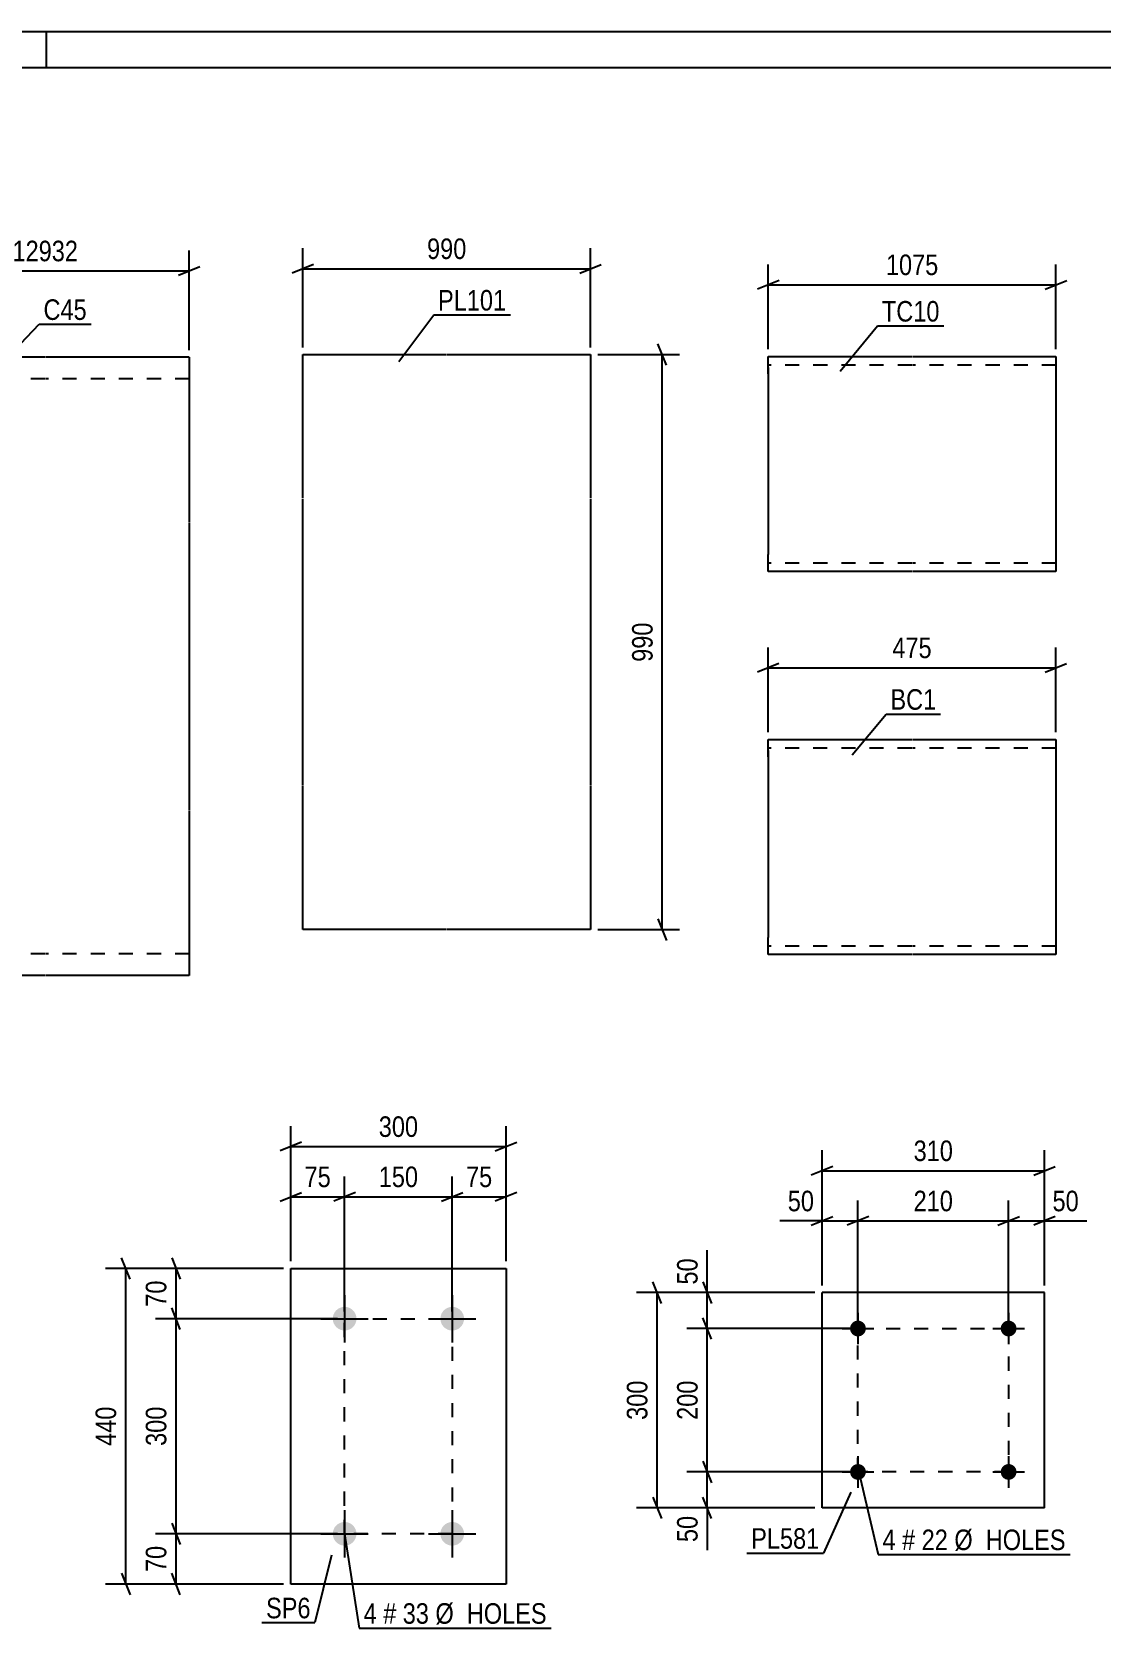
# Model space of a CAD drawing. Header units: millimetres. Extents: x 0 to 594, y 0 to 420.
# Drawn here: x 171.9 to 321, y 197.4 to 420 of the extents above; entities that cross this region are included whole.
import ezdxf

# ---------------------------------------------------------------- set-up
doc = ezdxf.new("R2010")
doc.units = ezdxf.units.MM
doc.linetypes.add('DXK_LINE_DOT2', pattern=[3.9198, 1.9599, -1.9599])
doc.styles.add('Arial Narrow', font='ARIALN.TTF', dxfattribs={"height": 0.2})

# ---------------------------------------------------------------- blocks, each defined once
blk = doc.blocks.new('Unknown-256034217-1131')
at = {"color": 5, "linetype": 'Continuous'}
for p, q in [((594, 420), (0, 420)), ((174, 415), (174, 420)), ((589, 415), (5, 415))]:
    blk.add_line(p, q, dxfattribs=at)
blk = doc.blocks.new('Part-256034217-7773 - 7772')
at = {"color": 2, "linetype": 'Continuous'}
for p, q in [((274.58, 372.34), (274.58, 374.74)), ((274.58, 374.74), (294.58, 374.74)), ((294.68, 374.74), (314.68, 374.74)), ((314.68, 374.74), (314.68, 344.74)), ((274.58, 372.34), (274.58, 347.14)), ((274.58, 344.74), (274.58, 347.14)), ((294.58, 344.74), (274.58, 344.74)), ((314.68, 344.74), (294.68, 344.74))]:
    blk.add_line(p, q, dxfattribs=at)
at = {"color": 7, "linetype": 'DXK_LINE_DOT2'}
for p, q in [((294.58, 373.54), (274.58, 373.54)), ((274.58, 373.19), (274.58, 372.34)), ((314.68, 373.54), (294.68, 373.54)), ((274.58, 345.94), (274.58, 346.04)), ((274.58, 345.94), (274.58, 346.04)), ((294.58, 345.94), (274.58, 345.94)), ((314.68, 345.94), (294.68, 345.94)), ((314.68, 345.94), (314.68, 346.04))]:
    blk.add_line(p, q, dxfattribs=at)
blk = doc.blocks.new('Part-256034217-7781 - 7780')
at = {"color": 2, "linetype": 'Continuous'}
for p, q in [((274.57, 318.93), (274.57, 321.33)), ((274.57, 321.33), (294.57, 321.33)), ((294.67, 321.33), (314.67, 321.33)), ((314.67, 321.33), (314.67, 291.33)), ((274.57, 318.93), (274.57, 293.73)), ((274.57, 291.33), (274.57, 293.73)), ((294.57, 291.33), (274.57, 291.33)), ((314.67, 291.33), (294.67, 291.33))]:
    blk.add_line(p, q, dxfattribs=at)
at = {"color": 7, "linetype": 'DXK_LINE_DOT2'}
for p, q in [((294.57, 320.13), (274.57, 320.13)), ((274.57, 319.78), (274.57, 318.93)), ((314.67, 320.13), (294.67, 320.13)), ((274.57, 292.53), (274.57, 292.62)), ((274.57, 292.53), (274.57, 292.62)), ((294.57, 292.53), (274.57, 292.53)), ((314.67, 292.53), (294.67, 292.53)), ((314.67, 292.53), (314.67, 292.62))]:
    blk.add_line(p, q, dxfattribs=at)
blk = doc.blocks.new('Part-256034217-7858 - 7857')
at = {"color": 2, "linetype": 'Continuous'}
for p, q in [((208.03, 203.56), (208.03, 247.56)), ((208.03, 247.56), (238.03, 247.56)), ((238.03, 247.56), (238.03, 203.56)), ((238.03, 203.56), (208.03, 203.56))]:
    blk.add_line(p, q, dxfattribs=at)
blk = doc.blocks.new('Bolt-256034217-7859 - 7857')
at = {"linetype": 'Continuous'}
for points in [[(215.53, 242.21, -1), (215.53, 238.91, -1)], [(230.53, 242.21, -1), (230.53, 238.91, -1)], [(215.53, 212.21, -1), (215.53, 208.91, -1)], [(230.53, 212.21, -1), (230.53, 208.91, -1)]]:
    blk.add_hatch(color=1, dxfattribs=at).paths.add_polyline_path(points)
at = {"color": 1, "linetype": 'Continuous'}
for p, q in [((215.53, 243.86), (215.53, 237.26)), ((230.53, 243.86), (230.53, 237.26)), ((212.23, 240.56), (218.83, 240.56)), ((227.23, 240.56), (233.83, 240.56)), ((215.53, 213.86), (215.53, 207.26)), ((230.53, 213.86), (230.53, 207.26)), ((212.23, 210.56), (218.83, 210.56)), ((227.23, 210.56), (233.83, 210.56))]:
    blk.add_line(p, q, dxfattribs=at)
blk = doc.blocks.new('Part-256034217-7957 - 7956')
at = {"color": 2, "linetype": 'Continuous'}
for p, q in [((209.71, 355.01), (209.71, 375.01)), ((209.71, 375.01), (229.71, 375.01)), ((229.81, 375.01), (249.81, 375.01)), ((249.81, 375.01), (249.81, 355.01)), ((209.71, 314.91), (209.71, 354.91)), ((249.81, 354.91), (249.81, 314.91)), ((209.71, 294.81), (209.71, 314.81)), ((249.81, 314.81), (249.81, 294.81)), ((229.71, 294.81), (209.71, 294.81)), ((249.81, 294.81), (229.81, 294.81))]:
    blk.add_line(p, q, dxfattribs=at)
blk = doc.blocks.new('Part-256034217-8014 - 8013')
at = {"color": 2, "linetype": 'Continuous'}
for p, q in [((313.08, 244.19), (282.08, 244.19)), ((282.08, 214.19), (282.08, 244.19)), ((313.08, 214.19), (313.08, 244.19)), ((313.08, 214.19), (282.08, 214.19))]:
    blk.add_line(p, q, dxfattribs=at)
blk = doc.blocks.new('Bolt-256034217-8015 - 8013')
at = {"linetype": 'Continuous'}
for points in [[(288.18, 219.19, -1), (285.98, 219.19, -1)], [(309.18, 219.19, -1), (306.98, 219.19, -1)]]:
    blk.add_hatch(color=1, dxfattribs=at).paths.add_polyline_path(points)
at = {"color": 1, "linetype": 'Continuous'}
for p, q in [((287.08, 221.39), (287.08, 216.99)), ((308.08, 221.39), (308.08, 216.99)), ((284.88, 219.19), (289.28, 219.19)), ((305.88, 219.19), (310.28, 219.19))]:
    blk.add_line(p, q, dxfattribs=at)
blk = doc.blocks.new('Bolt-256034217-8016 - 8013')
at = {"linetype": 'Continuous'}
for points in [[(288.18, 239.19, -1), (285.98, 239.19, -1)], [(309.18, 239.19, -1), (306.98, 239.19, -1)]]:
    blk.add_hatch(color=1, dxfattribs=at).paths.add_polyline_path(points)
at = {"color": 1, "linetype": 'Continuous'}
for p, q in [((287.08, 241.39), (287.08, 236.99)), ((308.08, 241.39), (308.08, 236.99)), ((284.88, 239.19), (289.28, 239.19)), ((305.88, 239.19), (310.28, 239.19))]:
    blk.add_line(p, q, dxfattribs=at)
blk = doc.blocks.new('Part-256034217-8039 - 8038')
at = {"color": 2, "linetype": 'Continuous'}
for p, q in [((173.76, 374.64), (153.76, 374.64)), ((153.76, 351.64), (153.76, 374.64)), ((193.86, 374.64), (173.86, 374.64)), ((193.86, 374.64), (193.86, 351.64)), ((153.76, 311.54), (153.76, 351.54)), ((193.86, 351.54), (193.86, 311.54)), ((153.76, 294.44), (153.76, 311.44)), ((193.86, 311.44), (193.86, 288.44)), ((153.76, 294.44), (153.76, 288.44)), ((173.76, 288.44), (153.76, 288.44)), ((193.86, 288.44), (173.86, 288.44))]:
    blk.add_line(p, q, dxfattribs=at)
at = {"color": 7, "linetype": 'DXK_LINE_DOT2'}
for p, q in [((173.76, 371.64), (153.76, 371.64)), ((193.86, 371.64), (173.86, 371.64)), ((153.76, 288.9), (153.76, 294.44)), ((173.76, 291.44), (153.76, 291.44)), ((193.86, 291.44), (173.86, 291.44))]:
    blk.add_line(p, q, dxfattribs=at)
blk = doc.blocks.new('Rectangle-256034217-11604 - 7857')
at = {"color": 1, "linetype": 'DXK_LINE_DOT2'}
blk.add_lwpolyline([(215.53, 240.56), (230.53, 240.56), (230.53, 210.56), (215.53, 210.56), (215.53, 240.56)], close=True, dxfattribs=at)
blk = doc.blocks.new('Rectangle-256034217-11614 - 8013')
at = {"color": 1, "linetype": 'DXK_LINE_DOT2'}
blk.add_lwpolyline([(287.08, 239.19), (308.08, 239.19), (308.08, 219.19), (287.08, 219.19), (287.08, 239.19)], close=True, dxfattribs=at)
blk = doc.blocks.new('StraightDimension-256034217-8123 - 7772')
at = {"color": 7, "linetype": 'Continuous'}
for p, q in [((274.58, 375.74), (274.58, 387.59)), ((314.68, 375.74), (314.68, 387.59)), ((276.08, 385.34), (273.08, 384.14)), ((313.18, 384.14), (316.18, 385.34)), ((274.58, 384.74), (314.68, 384.74))]:
    blk.add_line(p, q, dxfattribs=at)
at = {"color": 0}
blk.add_wipeout([(298.89, 385.49), (298.89, 389.69), (290.38, 389.69), (290.38, 385.49)], dxfattribs=at)
at = {"color": 3, "style": 'Arial Narrow'}
blk.add_text('1075', height=2.863, dxfattribs=at).set_placement((290.98, 386.09))
blk = doc.blocks.new('StraightDimension-256034217-8128 - 7780')
at = {"color": 7, "linetype": 'Continuous'}
for p, q in [((274.57, 322.33), (274.57, 334.18)), ((314.67, 322.33), (314.67, 334.18)), ((276.07, 331.93), (273.07, 330.73)), ((313.17, 330.73), (316.17, 331.93)), ((274.57, 331.33), (314.67, 331.33))]:
    blk.add_line(p, q, dxfattribs=at)
at = {"color": 0}
blk.add_wipeout([(297.96, 332.08), (297.96, 336.28), (291.28, 336.28), (291.28, 332.08)], dxfattribs=at)
at = {"color": 3, "style": 'Arial Narrow'}
blk.add_text('475', height=2.863, dxfattribs=at).set_placement((291.88, 332.68))
blk = doc.blocks.new('StraightDimension-256034217-8376 - 7857')
at = {"color": 7, "linetype": 'Continuous'}
for p, q in [((191.43, 212.06), (192.63, 209.06)), ((214.53, 210.56), (189.18, 210.56)), ((192.03, 203.56), (192.03, 210.56)), ((192.63, 202.06), (191.43, 205.06)), ((207.03, 203.56), (189.18, 203.56))]:
    blk.add_line(p, q, dxfattribs=at)
at = {"color": 0}
blk.add_wipeout([(191.28, 209.49), (187.08, 209.49), (187.08, 204.63), (191.28, 204.63)], dxfattribs=at)
at = {"color": 3, "style": 'Arial Narrow'}
blk.add_text('70', height=2.863, rotation=90.0002, dxfattribs=at).set_placement((190.68, 205.23))
blk = doc.blocks.new('StraightDimension-256034217-8375 - 7857')
at = {"color": 7, "linetype": 'Continuous'}
for p, q in [((214.53, 240.56), (189.18, 240.56)), ((192.63, 239.06), (191.43, 242.06)), ((192.03, 210.56), (192.03, 240.56)), ((191.43, 212.06), (192.63, 209.06)), ((214.53, 210.56), (189.18, 210.56))]:
    blk.add_line(p, q, dxfattribs=at)
at = {"color": 0}
blk.add_wipeout([(191.28, 228.9), (187.08, 228.9), (187.08, 222.22), (191.28, 222.22)], dxfattribs=at)
at = {"color": 3, "style": 'Arial Narrow'}
blk.add_text('300', height=2.863, rotation=90.0002, dxfattribs=at).set_placement((190.68, 222.82))
blk = doc.blocks.new('StraightDimension-256034217-8374 - 7857')
at = {"color": 7, "linetype": 'Continuous'}
for p, q in [((207.03, 247.56), (189.18, 247.56)), ((191.43, 249.06), (192.63, 246.06)), ((192.03, 240.56), (192.03, 247.56)), ((214.53, 240.56), (189.18, 240.56)), ((192.63, 239.06), (191.43, 242.06))]:
    blk.add_line(p, q, dxfattribs=at)
at = {"color": 0}
blk.add_wipeout([(191.28, 246.49), (187.08, 246.49), (187.08, 241.63), (191.28, 241.63)], dxfattribs=at)
at = {"color": 3, "style": 'Arial Narrow'}
blk.add_text('70', height=2.863, rotation=90.0002, dxfattribs=at).set_placement((190.68, 242.23))
blk = doc.blocks.new('StraightDimension-256034217-8386 - 7857')
at = {"color": 7, "linetype": 'Continuous'}
for p, q in [((207.03, 247.56), (182.18, 247.56)), ((185.63, 246.06), (184.43, 249.06)), ((185.03, 203.56), (185.03, 247.56)), ((184.43, 205.06), (185.63, 202.06)), ((207.03, 203.56), (182.18, 203.56))]:
    blk.add_line(p, q, dxfattribs=at)
at = {"color": 0}
blk.add_wipeout([(184.28, 228.9), (180.08, 228.9), (180.08, 222.22), (184.28, 222.22)], dxfattribs=at)
at = {"color": 3, "style": 'Arial Narrow'}
blk.add_text('440', height=2.863, rotation=90.0002, dxfattribs=at).set_placement((183.68, 222.82))
blk = doc.blocks.new('StraightDimension-256034217-8390 - 7857')
at = {"color": 7, "linetype": 'Continuous'}
for p, q in [((230.53, 241.56), (230.53, 260.41)), ((238.03, 248.56), (238.03, 260.41)), ((229.03, 256.96), (232.03, 258.16)), ((230.53, 257.56), (238.03, 257.56)), ((239.53, 258.16), (236.53, 256.96))]:
    blk.add_line(p, q, dxfattribs=at)
at = {"color": 0}
blk.add_wipeout([(236.71, 258.31), (236.71, 262.51), (231.85, 262.51), (231.85, 258.31)], dxfattribs=at)
at = {"color": 3, "style": 'Arial Narrow'}
blk.add_text('75', height=2.863, dxfattribs=at).set_placement((232.45, 258.91))
blk = doc.blocks.new('StraightDimension-256034217-8391 - 7857')
at = {"color": 7, "linetype": 'Continuous'}
for p, q in [((215.53, 241.56), (215.53, 260.41)), ((230.53, 241.56), (230.53, 260.41)), ((217.03, 258.16), (214.03, 256.96)), ((215.53, 257.56), (230.53, 257.56)), ((229.03, 256.96), (232.03, 258.16))]:
    blk.add_line(p, q, dxfattribs=at)
at = {"color": 0}
blk.add_wipeout([(226.37, 258.31), (226.37, 262.51), (219.69, 262.51), (219.69, 258.31)], dxfattribs=at)
at = {"color": 3, "style": 'Arial Narrow'}
blk.add_text('150', height=2.863, dxfattribs=at).set_placement((220.29, 258.91))
blk = doc.blocks.new('StraightDimension-256034217-8392 - 7857')
at = {"color": 7, "linetype": 'Continuous'}
for p, q in [((208.03, 248.56), (208.03, 260.41)), ((215.53, 241.56), (215.53, 260.41)), ((206.53, 256.96), (209.53, 258.16)), ((208.03, 257.56), (215.53, 257.56)), ((217.03, 258.16), (214.03, 256.96))]:
    blk.add_line(p, q, dxfattribs=at)
at = {"color": 0}
blk.add_wipeout([(214.21, 258.31), (214.21, 262.51), (209.35, 262.51), (209.35, 258.31)], dxfattribs=at)
at = {"color": 3, "style": 'Arial Narrow'}
blk.add_text('75', height=2.863, dxfattribs=at).set_placement((209.95, 258.91))
blk = doc.blocks.new('StraightDimension-256034217-8402 - 7857')
at = {"color": 7, "linetype": 'Continuous'}
for p, q in [((208.03, 248.56), (208.03, 267.41)), ((238.03, 248.56), (238.03, 267.41)), ((209.53, 265.16), (206.53, 263.96)), ((236.53, 263.96), (239.53, 265.16)), ((208.03, 264.56), (238.03, 264.56))]:
    blk.add_line(p, q, dxfattribs=at)
at = {"color": 0}
blk.add_wipeout([(226.37, 265.31), (226.37, 269.51), (219.69, 269.51), (219.69, 265.31)], dxfattribs=at)
at = {"color": 3, "style": 'Arial Narrow'}
blk.add_text('300', height=2.863, dxfattribs=at).set_placement((220.29, 265.91))
blk = doc.blocks.new('StraightDimension-256034217-8526 - 7956')
at = {"color": 7, "linetype": 'Continuous'}
for p, q in [((209.71, 376.01), (209.71, 389.83)), ((249.81, 376.01), (249.81, 389.83)), ((211.21, 387.58), (208.21, 386.38)), ((248.31, 386.38), (251.31, 387.58)), ((209.71, 386.98), (249.81, 386.98))]:
    blk.add_line(p, q, dxfattribs=at)
at = {"color": 0}
blk.add_wipeout([(233.11, 387.73), (233.11, 391.93), (226.42, 391.93), (226.42, 387.73)], dxfattribs=at)
at = {"color": 3, "style": 'Arial Narrow'}
blk.add_text('990', height=2.863, dxfattribs=at).set_placement((227.02, 388.33))
blk = doc.blocks.new('StraightDimension-256034217-8522 - 7956')
at = {"color": 7, "linetype": 'Continuous'}
for p, q in [((260.41, 373.51), (259.21, 376.51)), ((250.81, 375.01), (262.21, 375.01)), ((259.81, 294.81), (259.81, 375.01)), ((259.21, 296.31), (260.41, 293.31)), ((250.81, 294.81), (262.21, 294.81))]:
    blk.add_line(p, q, dxfattribs=at)
at = {"color": 0}
blk.add_wipeout([(259.06, 338.25), (254.86, 338.25), (254.86, 331.56), (259.06, 331.56)], dxfattribs=at)
at = {"color": 3, "style": 'Arial Narrow'}
blk.add_text('990', height=2.863, rotation=90.0002, dxfattribs=at).set_placement((258.46, 332.16))
blk = doc.blocks.new('StraightDimension-256034217-8642 - 8013')
at = {"color": 7, "linetype": 'Continuous'}
for p, q in [((265.48, 245.69), (266.68, 242.69)), ((281.08, 244.19), (263.23, 244.19)), ((266.08, 239.19), (266.08, 244.19)), ((266.68, 237.69), (265.48, 240.69)), ((286.08, 239.19), (263.23, 239.19))]:
    blk.add_line(p, q, dxfattribs=at)
at = {"color": 0}
blk.add_wipeout([(265.33, 249.57), (261.13, 249.57), (261.13, 244.72), (265.33, 244.72)], dxfattribs=at)
at = {"color": 7, "linetype": 'Continuous'}
blk.add_line((266.08, 244.19), (266.08, 250.1), dxfattribs=at)
blk.add_line((266.08, 244.19), (266.08, 250.1), dxfattribs=at)
at = {"color": 3, "style": 'Arial Narrow'}
blk.add_text('50', height=2.863, rotation=90.0002, dxfattribs=at).set_placement((264.73, 245.32))
blk = doc.blocks.new('StraightDimension-256034217-8643 - 8013')
at = {"color": 7, "linetype": 'Continuous'}
for p, q in [((266.68, 237.69), (265.48, 240.69)), ((286.08, 239.19), (263.23, 239.19)), ((266.08, 219.19), (266.08, 239.19)), ((265.48, 220.69), (266.68, 217.69)), ((286.08, 219.19), (263.23, 219.19))]:
    blk.add_line(p, q, dxfattribs=at)
at = {"color": 0}
blk.add_wipeout([(265.33, 232.53), (261.13, 232.53), (261.13, 225.85), (265.33, 225.85)], dxfattribs=at)
at = {"color": 3, "style": 'Arial Narrow'}
blk.add_text('200', height=2.863, rotation=90.0002, dxfattribs=at).set_placement((264.73, 226.45))
blk = doc.blocks.new('StraightDimension-256034217-8644 - 8013')
at = {"color": 7, "linetype": 'Continuous'}
for p, q in [((265.48, 220.69), (266.68, 217.69)), ((286.08, 219.19), (263.23, 219.19)), ((266.08, 214.19), (266.08, 219.19)), ((281.08, 214.19), (263.23, 214.19)), ((266.68, 212.69), (265.48, 215.69))]:
    blk.add_line(p, q, dxfattribs=at)
at = {"color": 0}
blk.add_wipeout([(265.33, 213.67), (261.13, 213.67), (261.13, 208.81), (265.33, 208.81)], dxfattribs=at)
at = {"color": 7, "linetype": 'Continuous'}
blk.add_line((266.08, 214.19), (266.08, 208.28), dxfattribs=at)
blk.add_line((266.08, 214.19), (266.08, 208.28), dxfattribs=at)
at = {"color": 3, "style": 'Arial Narrow'}
blk.add_text('50', height=2.863, rotation=90.0002, dxfattribs=at).set_placement((264.73, 209.41))
blk = doc.blocks.new('StraightDimension-256034217-8654 - 8013')
at = {"color": 7, "linetype": 'Continuous'}
for p, q in [((259.68, 242.69), (258.48, 245.69)), ((281.08, 244.19), (256.23, 244.19)), ((259.08, 214.19), (259.08, 244.19)), ((281.08, 214.19), (256.23, 214.19)), ((258.48, 215.69), (259.68, 212.69))]:
    blk.add_line(p, q, dxfattribs=at)
at = {"color": 0}
blk.add_wipeout([(258.33, 232.53), (254.13, 232.53), (254.13, 225.85), (258.33, 225.85)], dxfattribs=at)
at = {"color": 3, "style": 'Arial Narrow'}
blk.add_text('300', height=2.863, rotation=90.0002, dxfattribs=at).set_placement((257.73, 226.45))
blk = doc.blocks.new('StraightDimension-256034217-8674 - 8013')
at = {"color": 7, "linetype": 'Continuous'}
for p, q in [((282.08, 245.19), (282.08, 264.04)), ((313.08, 245.19), (313.08, 264.04)), ((283.58, 261.79), (280.58, 260.59)), ((282.08, 261.19), (313.08, 261.19)), ((311.58, 260.59), (314.58, 261.79))]:
    blk.add_line(p, q, dxfattribs=at)
at = {"color": 0}
blk.add_wipeout([(300.92, 261.94), (300.92, 266.14), (294.24, 266.14), (294.24, 261.94)], dxfattribs=at)
at = {"color": 3, "style": 'Arial Narrow'}
blk.add_text('310', height=2.863, dxfattribs=at).set_placement((294.84, 262.54))
blk = doc.blocks.new('StraightDimension-256034217-11490 - 8013')
at = {"color": 7, "linetype": 'Continuous'}
for p, q in [((308.08, 240.19), (308.08, 257.04)), ((313.08, 245.19), (313.08, 257.04)), ((306.58, 253.59), (309.58, 254.79)), ((308.08, 254.19), (313.08, 254.19)), ((314.58, 254.79), (311.58, 253.59))]:
    blk.add_line(p, q, dxfattribs=at)
at = {"color": 0}
blk.add_wipeout([(318.46, 254.94), (318.46, 259.14), (313.6, 259.14), (313.6, 254.94)], dxfattribs=at)
at = {"color": 7, "linetype": 'Continuous'}
blk.add_line((313.08, 254.19), (318.98, 254.19), dxfattribs=at)
blk.add_line((313.08, 254.19), (318.98, 254.19), dxfattribs=at)
at = {"color": 3, "style": 'Arial Narrow'}
blk.add_text('50', height=2.863, dxfattribs=at).set_placement((314.2, 255.54))
blk = doc.blocks.new('StraightDimension-256034217-11491 - 8013')
at = {"color": 7, "linetype": 'Continuous'}
for p, q in [((287.08, 240.19), (287.08, 257.04)), ((308.08, 240.19), (308.08, 257.04)), ((288.58, 254.79), (285.58, 253.59)), ((287.08, 254.19), (308.08, 254.19)), ((306.58, 253.59), (309.58, 254.79))]:
    blk.add_line(p, q, dxfattribs=at)
at = {"color": 0}
blk.add_wipeout([(300.92, 254.94), (300.92, 259.14), (294.24, 259.14), (294.24, 254.94)], dxfattribs=at)
at = {"color": 3, "style": 'Arial Narrow'}
blk.add_text('210', height=2.863, dxfattribs=at).set_placement((294.84, 255.54))
blk = doc.blocks.new('StraightDimension-256034217-11492 - 8013')
at = {"color": 7, "linetype": 'Continuous'}
for p, q in [((282.08, 245.19), (282.08, 257.04)), ((287.08, 240.19), (287.08, 257.04)), ((280.58, 253.59), (283.58, 254.79)), ((282.08, 254.19), (287.08, 254.19)), ((288.58, 254.79), (285.58, 253.59))]:
    blk.add_line(p, q, dxfattribs=at)
at = {"color": 0}
blk.add_wipeout([(281.55, 254.94), (281.55, 259.14), (276.7, 259.14), (276.7, 254.94)], dxfattribs=at)
at = {"color": 7, "linetype": 'Continuous'}
blk.add_line((282.08, 254.19), (276.17, 254.19), dxfattribs=at)
blk.add_line((282.08, 254.19), (276.17, 254.19), dxfattribs=at)
at = {"color": 3, "style": 'Arial Narrow'}
blk.add_text('50', height=2.863, dxfattribs=at).set_placement((277.3, 255.54))
blk = doc.blocks.new('StraightDimension-256034217-8686 - 8038')
at = {"color": 7, "linetype": 'Continuous'}
for p, q in [((153.76, 375.64), (153.76, 389.52)), ((193.86, 375.64), (193.86, 389.52)), ((155.26, 387.27), (152.26, 386.07)), ((153.76, 386.67), (193.86, 386.67)), ((192.36, 386.07), (195.36, 387.27))]:
    blk.add_line(p, q, dxfattribs=at)
at = {"color": 0}
blk.add_wipeout([(178.98, 387.42), (178.98, 391.62), (168.64, 391.62), (168.64, 387.42)], dxfattribs=at)
at = {"color": 3, "style": 'Arial Narrow'}
blk.add_text('12932', height=2.863, dxfattribs=at).set_placement((169.24, 388.02))
blk = doc.blocks.new('Mark-256034217-8935 - 7772')
at = {"color": 0}
blk.add_wipeout([(298.46, 379.61), (298.46, 382.61), (290.42, 382.61), (290.42, 379.61)], dxfattribs=at)
blk.add_wipeout([(298.46, 379.61), (298.46, 382.61), (290.42, 382.61), (290.42, 379.61)], dxfattribs=at)
at = {"color": 30, "linetype": 'Continuous'}
for p, q in [((284.61, 372.68), (289.82, 379.01)), ((289.82, 379.01), (299.06, 379.01))]:
    blk.add_line(p, q, dxfattribs=at)
at = {"color": 3, "style": 'Arial Narrow'}
blk.add_text('TC10', height=2.863, dxfattribs=at).set_placement((290.42, 379.61))
blk = doc.blocks.new('Mark-256034217-8938 - 7780')
at = {"color": 0}
blk.add_wipeout([(298, 325.48), (298, 328.48), (291.61, 328.48), (291.61, 325.48)], dxfattribs=at)
blk.add_wipeout([(298, 325.48), (298, 328.48), (291.61, 328.48), (291.61, 325.48)], dxfattribs=at)
at = {"color": 30, "linetype": 'Continuous'}
for p, q in [((286.29, 319.19), (291.01, 324.88)), ((291.01, 324.88), (298.6, 324.88))]:
    blk.add_line(p, q, dxfattribs=at)
at = {"color": 3, "style": 'Arial Narrow'}
blk.add_text('BC1', height=2.863, dxfattribs=at).set_placement((291.61, 325.48))
blk = doc.blocks.new('Mark-256034217-8969 - 7857')
at = {"color": 0}
blk.add_wipeout([(210.79, 198.78), (210.79, 201.78), (204.58, 201.78), (204.58, 198.78)], dxfattribs=at)
blk.add_wipeout([(210.79, 198.78), (210.79, 201.78), (204.58, 201.78), (204.58, 198.78)], dxfattribs=at)
at = {"color": 30, "linetype": 'Continuous'}
for p in [(213.7, 207.59), (203.98, 198.18)]:
    blk.add_line(p, (211.39, 198.18), dxfattribs=at)
at = {"color": 3, "style": 'Arial Narrow'}
blk.add_text('SP6', height=2.863, dxfattribs=at).set_placement((204.58, 198.78))
blk = doc.blocks.new('Mark-256034217-8972 - 7857')
at = {"color": 0}
blk.add_wipeout([(220.01, 198.02), (220.01, 201.02), (218.18, 201.02), (218.18, 198.02)], dxfattribs=at)
blk.add_wipeout([(220.01, 198.02), (220.01, 201.02), (218.18, 201.02), (218.18, 198.02)], dxfattribs=at)
at = {"color": 7, "linetype": 'Continuous'}
blk.add_line((215.53, 210.56), (217.58, 197.42), dxfattribs=at)
at = {"color": 0}
blk.add_wipeout([(222.73, 198.02), (222.73, 201.02), (220.91, 201.02), (220.91, 198.02)], dxfattribs=at)
blk.add_wipeout([(222.73, 198.02), (222.73, 201.02), (220.91, 201.02), (220.91, 198.02)], dxfattribs=at)
at = {"color": 3, "style": 'Arial Narrow'}
blk.add_text('4', height=2.86, dxfattribs=at).set_placement((218.18, 198.02))
at = {"color": 0}
blk.add_wipeout([(227.29, 198.02), (227.29, 201.02), (223.63, 201.02), (223.63, 198.02)], dxfattribs=at)
blk.add_wipeout([(227.29, 198.02), (227.29, 201.02), (223.63, 201.02), (223.63, 198.02)], dxfattribs=at)
at = {"color": 3, "style": 'Arial Narrow'}
blk.add_text('#', height=2.86, dxfattribs=at).set_placement((220.91, 198.02))
at = {"color": 0}
blk.add_wipeout([(243.72, 198.02), (243.72, 201.02), (228.19, 201.02), (228.19, 198.02)], dxfattribs=at)
blk.add_wipeout([(243.72, 198.02), (243.72, 201.02), (228.19, 201.02), (228.19, 198.02)], dxfattribs=at)
at = {"color": 7, "linetype": 'Continuous'}
blk.add_line((217.58, 197.42), (244.32, 197.42), dxfattribs=at)
at = {"color": 3, "style": 'Arial Narrow'}
for s, p in [('33', (223.63, 198.02)), ('Ø  HOLES', (228.19, 198.02))]:
    blk.add_text(s, height=2.863, dxfattribs=at).set_placement(p)
blk = doc.blocks.new('Mark-256034217-8996 - 7956')
at = {"color": 0}
blk.add_wipeout([(238.06, 381.15), (238.06, 384.15), (228.55, 384.15), (228.55, 381.15)], dxfattribs=at)
blk.add_wipeout([(238.06, 381.15), (238.06, 384.15), (228.55, 384.15), (228.55, 381.15)], dxfattribs=at)
at = {"color": 30, "linetype": 'Continuous'}
for p, q in [((223.1, 374.05), (227.95, 380.55)), ((227.95, 380.55), (238.66, 380.55))]:
    blk.add_line(p, q, dxfattribs=at)
at = {"color": 3, "style": 'Arial Narrow'}
blk.add_text('PL101', height=2.863, dxfattribs=at).set_placement((228.55, 381.15))
blk = doc.blocks.new('MarkSet-256034217-11532 - 8013')
at = {"color": 0}
blk.add_wipeout([(292.33, 208.29), (292.33, 211.29), (290.5, 211.29), (290.5, 208.29)], dxfattribs=at)
blk.add_wipeout([(292.33, 208.29), (292.33, 211.29), (290.5, 211.29), (290.5, 208.29)], dxfattribs=at)
at = {"color": 7, "linetype": 'Continuous'}
blk.add_line((287.19, 219.15), (289.9, 207.69), dxfattribs=at)
at = {"color": 0}
blk.add_wipeout([(295.06, 208.29), (295.06, 211.29), (293.23, 211.29), (293.23, 208.29)], dxfattribs=at)
blk.add_wipeout([(295.06, 208.29), (295.06, 211.29), (293.23, 211.29), (293.23, 208.29)], dxfattribs=at)
at = {"color": 3, "style": 'Arial Narrow'}
blk.add_text('4', height=2.86, dxfattribs=at).set_placement((290.5, 208.29))
at = {"color": 0}
blk.add_wipeout([(299.62, 208.29), (299.62, 211.29), (295.96, 211.29), (295.96, 208.29)], dxfattribs=at)
blk.add_wipeout([(299.62, 208.29), (299.62, 211.29), (295.96, 211.29), (295.96, 208.29)], dxfattribs=at)
at = {"color": 3, "style": 'Arial Narrow'}
blk.add_text('#', height=2.86, dxfattribs=at).set_placement((293.23, 208.29))
at = {"color": 0}
blk.add_wipeout([(316.04, 208.29), (316.04, 211.29), (300.52, 211.29), (300.52, 208.29)], dxfattribs=at)
blk.add_wipeout([(316.04, 208.29), (316.04, 211.29), (300.52, 211.29), (300.52, 208.29)], dxfattribs=at)
at = {"color": 7, "linetype": 'Continuous'}
blk.add_line((289.9, 207.69), (316.64, 207.69), dxfattribs=at)
at = {"color": 3, "style": 'Arial Narrow'}
for s, p in [('22', (295.96, 208.29)), ('Ø  HOLES', (300.52, 208.29))]:
    blk.add_text(s, height=2.863, dxfattribs=at).set_placement(p)
blk = doc.blocks.new('Mark-256034217-9018 - 8013')
at = {"color": 0}
blk.add_wipeout([(281.7, 208.48), (281.7, 211.48), (272.2, 211.48), (272.2, 208.48)], dxfattribs=at)
blk.add_wipeout([(281.7, 208.48), (281.7, 211.48), (272.2, 211.48), (272.2, 208.48)], dxfattribs=at)
at = {"color": 30, "linetype": 'Continuous'}
for p in [(286.09, 216.39), (271.6, 207.88)]:
    blk.add_line(p, (282.3, 207.88), dxfattribs=at)
at = {"color": 3, "style": 'Arial Narrow'}
blk.add_text('PL581', height=2.863, dxfattribs=at).set_placement((272.2, 208.48))
blk = doc.blocks.new('Mark-256034217-9029 - 8038')
at = {"color": 0}
blk.add_wipeout([(179.59, 379.84), (179.59, 382.84), (173.56, 382.84), (173.56, 379.84)], dxfattribs=at)
blk.add_wipeout([(179.59, 379.84), (179.59, 382.84), (173.56, 382.84), (173.56, 379.84)], dxfattribs=at)
at = {"color": 30, "linetype": 'Continuous'}
for p, q in [((166.45, 372.39), (172.96, 379.24)), ((172.96, 379.24), (180.19, 379.24))]:
    blk.add_line(p, q, dxfattribs=at)
at = {"color": 3, "style": 'Arial Narrow'}
blk.add_text('C45', height=2.863, dxfattribs=at).set_placement((173.56, 379.84))

msp = doc.modelspace()

# ---------------------------------------------------------------- block references
for name in ['Unknown-256034217-1131', 'Part-256034217-8039 - 8038', 'Part-256034217-7957 - 7956', 'Part-256034217-7773 - 7772', 'Part-256034217-7781 - 7780', 'Part-256034217-7858 - 7857', 'Bolt-256034217-7859 - 7857', 'Part-256034217-8014 - 8013', 'Rectangle-256034217-11604 - 7857', 'Bolt-256034217-8016 - 8013', 'Rectangle-256034217-11614 - 8013', 'Bolt-256034217-8015 - 8013']:
    msp.add_blockref(name, (0, 0))

# ---------------------------------------------------------------- next in the draw order: block references
for name in ['StraightDimension-256034217-8526 - 7956', 'StraightDimension-256034217-8686 - 8038', 'StraightDimension-256034217-8123 - 7772', 'StraightDimension-256034217-8128 - 7780', 'StraightDimension-256034217-8390 - 7857', 'StraightDimension-256034217-8642 - 8013', 'MarkSet-256034217-11532 - 8013', 'StraightDimension-256034217-8376 - 7857']:
    msp.add_blockref(name, (0, 0))

# ---------------------------------------------------------------- next in the draw order: block references
for name in ['Mark-256034217-8996 - 7956', 'Mark-256034217-9029 - 8038', 'Mark-256034217-8935 - 7772', 'StraightDimension-256034217-8522 - 7956', 'Mark-256034217-8938 - 7780', 'StraightDimension-256034217-8375 - 7857', 'StraightDimension-256034217-8643 - 8013']:
    msp.add_blockref(name, (0, 0))

# ---------------------------------------------------------------- next in the draw order: block references
for name in ['StraightDimension-256034217-8374 - 7857', 'StraightDimension-256034217-8644 - 8013', 'Mark-256034217-8972 - 7857']:
    msp.add_blockref(name, (0, 0))

# ---------------------------------------------------------------- next in the draw order: block references
for name in ['StraightDimension-256034217-8391 - 7857', 'StraightDimension-256034217-8386 - 7857', 'StraightDimension-256034217-8654 - 8013']:
    msp.add_blockref(name, (0, 0))

# ---------------------------------------------------------------- next in the draw order: block references
for name in ['StraightDimension-256034217-8674 - 8013', 'StraightDimension-256034217-8392 - 7857', 'Mark-256034217-9018 - 8013', 'Mark-256034217-8969 - 7857']:
    msp.add_blockref(name, (0, 0))

# ---------------------------------------------------------------- next in the draw order: block references
for name in ['StraightDimension-256034217-8402 - 7857', 'StraightDimension-256034217-11490 - 8013']:
    msp.add_blockref(name, (0, 0))

# ---------------------------------------------------------------- next in the draw order: block references
msp.add_blockref('StraightDimension-256034217-11491 - 8013', (0, 0))

# ---------------------------------------------------------------- next in the draw order: block references
msp.add_blockref('StraightDimension-256034217-11492 - 8013', (0, 0))

doc.saveas('drawing.dxf')
